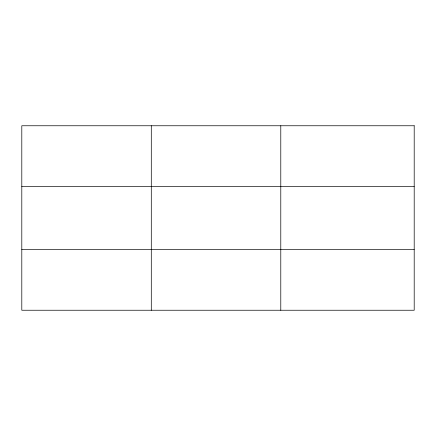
<?xml version="1.0" encoding="UTF-8"?>
<svg xmlns="http://www.w3.org/2000/svg" width="436" height="436" viewBox="0 0 436 436"><rect width="100%" height="100%" fill="white"/><g stroke="black" fill="none" stroke-linecap="round" stroke-linejoin="round"><path stroke-width="0.65" d="M151.292 310.241L151.292 125.759M280.784 310.241L280.784 125.759M21.8 186.635L414.2 186.635M21.8 249.365L414.2 249.365M414.2 125.759L414.2 310.241L21.8 310.241L21.8 125.759L414.2 125.759"/></g></svg>
